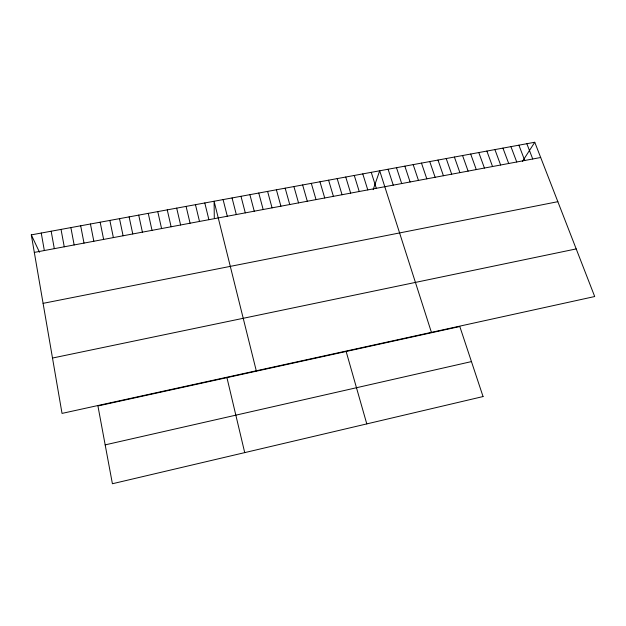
<?xml version="1.0" encoding="UTF-8"?>
<svg xmlns="http://www.w3.org/2000/svg" width="626" height="626" viewBox="0 0 626 626"><rect width="100%" height="100%" fill="white"/><g stroke="black" fill="none" stroke-linecap="round" stroke-linejoin="round"><path stroke-width="0.94" d="M373.143 189.655L379.692 170.781L431.416 332.359M522.452 161.398L534.76 142.258L594.7 296.528L62.029 413.403L31.3 234.875L534.76 142.258M105.168 444.875L471.456 361.593M52.498 358.041L576.202 248.913M43.084 303.352L557.852 201.682M34.32 252.411L540.684 157.502M31.3 234.875L39.501 252.239M526.849 143.714L532.734 158.996M518.907 145.177L524.745 160.491M510.933 146.641L516.74 161.993M502.944 148.112L508.703 163.496M494.916 149.583L500.636 165.014M486.872 151.069L492.545 166.524M478.788 152.556L484.43 168.05M470.689 154.043L476.276 169.576M462.559 155.538L468.107 171.109M454.398 157.04L459.907 172.643M446.213 158.55L451.675 174.192M437.997 160.06L443.411 175.734M429.749 161.578L435.125 177.291M421.478 163.096L426.807 178.848M413.176 164.622L418.465 180.413M404.85 166.156L410.093 181.978M396.493 167.69L401.689 183.559M388.104 169.239L393.253 185.139M371.249 172.338L376.304 188.316M362.775 173.895L367.783 189.913M354.277 175.46L359.238 191.517M345.74 177.033L350.654 193.121M337.179 178.606L342.046 194.733M328.587 180.186L333.408 196.353M319.964 181.775L324.73 197.98M311.31 183.363L316.028 199.608M302.632 184.96L307.303 201.251M346.139 351.483L366.789 423.904M293.915 186.564L298.539 202.894M285.174 188.176L289.744 204.538M276.395 189.788L280.918 206.197M267.592 191.407L272.06 207.855M258.757 193.035L263.17 209.522M249.891 194.663L254.25 211.189M240.987 196.298L245.298 212.871M232.058 197.941L236.315 214.554M223.091 199.592L227.301 216.244M256.277 370.78L214.1 201.251L214.295 217.864M204.796 202.957L208.896 219.695M195.461 204.679L199.498 221.455M226.941 377.642L244.719 452.621M186.086 206.4L190.077 223.224M176.681 208.129L180.609 224.992M167.244 209.866L171.117 226.776M157.768 211.611L161.578 228.56M148.26 213.364L152.016 230.352M138.714 215.117L142.407 232.152M129.128 216.878L132.767 233.96M119.511 218.646L123.087 235.775M109.855 220.422L113.376 237.598M100.168 222.207L103.626 239.422M90.441 223.998L93.837 241.26M80.676 225.79L84.009 243.099M70.879 227.598L74.15 244.946M61.035 229.406L64.251 246.8M51.16 231.221L54.313 248.671M41.253 233.044L44.336 250.533M483.053 396.555L112.406 483.742L97.93 405.961L459.813 326.529L483.053 396.555"/></g></svg>
